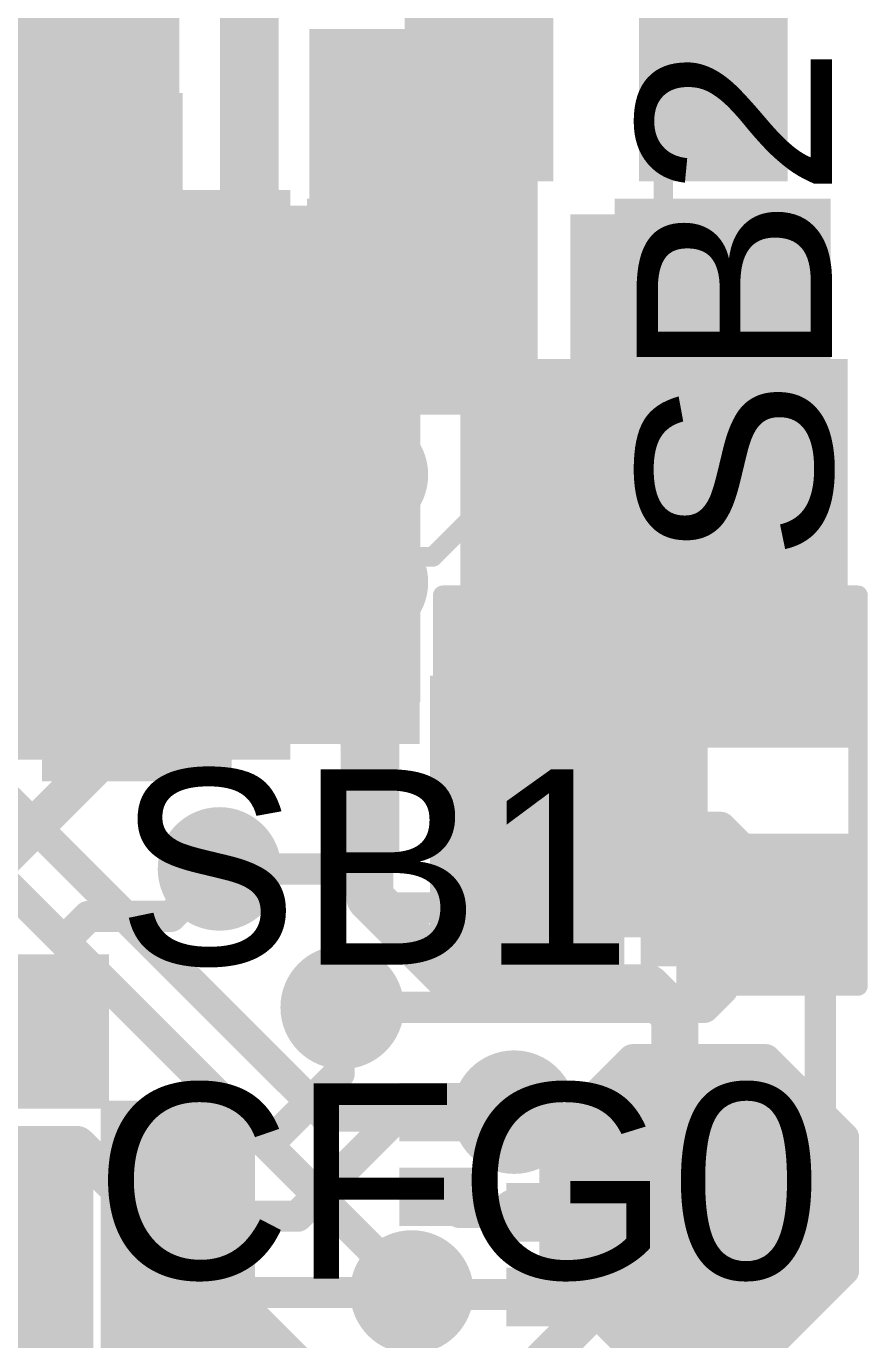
# Model space of a CAD drawing. Header units: millimetres. Extents: x -0.39 to 1.43, y -0.39 to 1.45.
# Drawn here: x 1.2068 to 1.4221, y 0.644 to 0.9802 of the extents above; entities that cross this region are included whole.
import ezdxf

# ---------------------------------------------------------------- set-up
doc = ezdxf.new("R2010")
doc.units = ezdxf.units.MM
doc.header["$MEASUREMENT"] = 0
for name, color, linetype in [('BottomLayer', 5, 'Continuous'), ('BottomPaste', 16, 'Continuous'), ('BottomSolder', 6, 'Continuous'), ('TopLayer', 1, 'Continuous'), ('TopOverlay', 2, 'Continuous'), ('TopPaste', 8, 'Continuous'), ('TopSolder', 216, 'Continuous'), ('ViaHoleLayer', 16, 'Continuous')]:
    doc.layers.add(name, color=color, linetype=linetype)
doc.styles.add('Arial', font='', dxfattribs={"height": 0.2})
doc.styles.get('Arial').set_extended_font_data('Arial')

# ---------------------------------------------------------------- blocks, each defined once
blk = doc.blocks.new('RVT1H101M0607_3')
at = {"layer": 'TopLayer'}
blk.add_hatch(color=1, dxfattribs=at).paths.add_polyline_path([(-0.17913, 0.0315), (-0.04134, 0.0315), (-0.04134, -0.0315), (-0.17913, -0.0315)])
at = {"layer": 'TopPaste'}
blk.add_hatch(color=8, dxfattribs=at).paths.add_polyline_path([(-0.17913, 0.0315), (-0.04134, 0.0315), (-0.04134, -0.0315), (-0.17913, -0.0315)])
at = {"layer": 'TopSolder'}
blk.add_hatch(color=216, dxfattribs=at).paths.add_polyline_path([(-0.18313, 0.0355), (-0.03734, 0.0355), (-0.03734, -0.0355), (-0.18313, -0.0355)])
at = {"layer": 'TopOverlay', "const_width": 0.005}
for points in [[(-0.13124, -0.052), (-0.13124, -0.072)], [(-0.13124, -0.072), (-0.07224, -0.131)], [(-0.07224, -0.131), (0.13076, -0.131)]]:
    blk.add_lwpolyline(points, dxfattribs=at)
at = {"layer": 'TopOverlay', "const_width": 0.0025}
for points in [[(-0.13249, -0.052, 1), (-0.12999, -0.052, 1)], [(-0.13249, -0.072, 1), (-0.12999, -0.072, 1)], [(-0.13249, -0.072, 1), (-0.12999, -0.072, 1)], [(-0.07349, -0.131, 1), (-0.07099, -0.131, 1)], [(-0.07349, -0.131, 1), (-0.07099, -0.131, 1)]]:
    blk.add_lwpolyline(points, format="xyb", close=True, dxfattribs=at)
blk = doc.blocks.new('S______B______7')
at = {"layer": 'TopLayer'}
for points in [[(-0.045, -0.0175), (-0.045, 0.0175), (-0.015, 0.0175), (-0.015, -0.0175)], [(0.015, -0.0175), (0.015, 0.0175), (0.045, 0.0175), (0.045, -0.0175)]]:
    blk.add_hatch(color=1, dxfattribs=at).paths.add_polyline_path(points)
at = {"layer": 'TopPaste'}
for points in [[(-0.045, -0.0175), (-0.045, 0.0175), (-0.015, 0.0175), (-0.015, -0.0175)], [(0.015, -0.0175), (0.015, 0.0175), (0.045, 0.0175), (0.045, -0.0175)]]:
    blk.add_hatch(color=8, dxfattribs=at).paths.add_polyline_path(points)
at = {"layer": 'TopSolder'}
for points in [[(-0.049, -0.0215), (-0.049, 0.0215), (-0.011, 0.0215), (-0.011, -0.0215)], [(0.011, -0.0215), (0.011, 0.0215), (0.049, 0.0215), (0.049, -0.0215)]]:
    blk.add_hatch(color=216, dxfattribs=at).paths.add_polyline_path(points)
at = {"layer": 'TopOverlay', "const_width": 0.005}
for points in [[(-0.05, 0.022), (-0.05, -0.022)], [(-0.05, 0.022), (0.05, 0.022)], [(0.05, 0.022), (0.05, -0.022)], [(-0.05, -0.022), (0.05, -0.022)]]:
    blk.add_lwpolyline(points, dxfattribs=at)
at = {"layer": 'TopOverlay', "const_width": 0.0025}
for points in [[(-0.05125, 0.022, 1), (-0.04875, 0.022, 1)], [(-0.05125, 0.022, 1), (-0.04875, 0.022, 1)], [(0.04875, 0.022, 1), (0.05125, 0.022, 1)], [(0.04875, 0.022, 1), (0.05125, 0.022, 1)], [(-0.05125, -0.022, 1), (-0.04875, -0.022, 1)], [(-0.05125, -0.022, 1), (-0.04875, -0.022, 1)], [(0.04875, -0.022, 1), (0.05125, -0.022, 1)], [(0.04875, -0.022, 1), (0.05125, -0.022, 1)]]:
    blk.add_lwpolyline(points, format="xyb", close=True, dxfattribs=at)
blk = doc.blocks.new('T__________16')
at = {"layer": 'TopLayer'}
blk.add_hatch(color=1, dxfattribs=at).paths.add_polyline_path([(0.015, 0.03), (-0.015, 0.03), (-0.03, 0.015), (-0.03, -0.015), (-0.015, -0.03), (0.015, -0.03), (0.03, -0.015), (0.03, 0.015)])
at = {"layer": 'TopPaste'}
blk.add_hatch(color=8, dxfattribs=at).paths.add_polyline_path([(0.015, 0.03), (-0.015, 0.03), (-0.03, 0.015), (-0.03, -0.015), (-0.015, -0.03), (0.015, -0.03), (0.03, -0.015), (0.03, 0.015)])
at = {"layer": 'TopSolder'}
blk.add_hatch(color=216, dxfattribs=at).paths.add_polyline_path([(0.017, 0.034), (-0.017, 0.034), (-0.034, 0.017), (-0.034, -0.017), (-0.017, -0.034), (0.017, -0.034), (0.034, -0.017), (0.034, 0.017)])
at = {"layer": 'TopOverlay', "const_width": 0.00787}
for points in [[(-0.037, 0.017), (-0.017, 0.037)], [(-0.017, 0.037), (0.017, 0.037)], [(-0.017, 0.037), (0.017, 0.037)], [(0.017, 0.037), (0.037, 0.017)], [(-0.037, -0.017), (-0.037, 0.017)], [(0.037, -0.017), (0.037, 0.017)], [(-0.037, -0.017), (-0.017, -0.037)], [(0.017, -0.037), (0.037, -0.017)], [(-0.017, -0.037), (0.017, -0.037)], [(-0.017, -0.037), (0.017, -0.037)]]:
    blk.add_lwpolyline(points, dxfattribs=at)
at = {"layer": 'TopOverlay', "const_width": 0.00394}
for points in [[(-0.01897, 0.037, 1), (-0.01503, 0.037, 1)], [(-0.01897, 0.037, 1), (-0.01503, 0.037, 1)], [(-0.01897, 0.037, 1), (-0.01503, 0.037, 1)], [(0.01503, 0.037, 1), (0.01897, 0.037, 1)], [(0.01503, 0.037, 1), (0.01897, 0.037, 1)], [(0.01503, 0.037, 1), (0.01897, 0.037, 1)], [(-0.03897, 0.017, 1), (-0.03503, 0.017, 1)], [(-0.03897, 0.017, 1), (-0.03503, 0.017, 1)], [(0.03503, 0.017, 1), (0.03897, 0.017, 1)], [(0.03503, 0.017, 1), (0.03897, 0.017, 1)], [(-0.03897, -0.017, 1), (-0.03503, -0.017, 1)], [(-0.03897, -0.017, 1), (-0.03503, -0.017, 1)], [(0.03503, -0.017, 1), (0.03897, -0.017, 1)], [(0.03503, -0.017, 1), (0.03897, -0.017, 1)], [(-0.01897, -0.037, 1), (-0.01503, -0.037, 1)], [(-0.01897, -0.037, 1), (-0.01503, -0.037, 1)], [(-0.01897, -0.037, 1), (-0.01503, -0.037, 1)], [(0.01503, -0.037, 1), (0.01897, -0.037, 1)], [(0.01503, -0.037, 1), (0.01897, -0.037, 1)], [(0.01503, -0.037, 1), (0.01897, -0.037, 1)]]:
    blk.add_lwpolyline(points, format="xyb", close=True, dxfattribs=at)
blk = doc.blocks.new('R___0201_B_39')
at = {"layer": 'BottomLayer'}
for points in [[(-0.01614, 0.00728), (-0.00551, 0.00728), (-0.00551, -0.00728), (-0.01614, -0.00728)], [(0.00551, 0.00728), (0.01614, 0.00728), (0.01614, -0.00728), (0.00551, -0.00728)]]:
    blk.add_hatch(color=5, dxfattribs=at).paths.add_polyline_path(points)
at = {"layer": 'BottomPaste'}
for points in [[(-0.01614, 0.00728), (-0.00551, 0.00728), (-0.00551, -0.00728), (-0.01614, -0.00728)], [(0.00551, 0.00728), (0.01614, 0.00728), (0.01614, -0.00728), (0.00551, -0.00728)]]:
    blk.add_hatch(color=16, dxfattribs=at).paths.add_polyline_path(points)
at = {"layer": 'BottomSolder'}
for points in [[(-0.01831, 0.00945), (-0.00335, 0.00945), (-0.00335, -0.00945), (-0.01831, -0.00945)], [(0.00335, 0.00945), (0.01831, 0.00945), (0.01831, -0.00945), (0.00335, -0.00945)]]:
    blk.add_hatch(color=6, dxfattribs=at).paths.add_polyline_path(points)
blk = doc.blocks.new('C__0603_B_56')
at = {"layer": 'BottomLayer'}
for points in [[(-0.045, -0.0175), (-0.045, 0.0175), (-0.015, 0.0175), (-0.015, -0.0175)], [(0.015, -0.0175), (0.015, 0.0175), (0.045, 0.0175), (0.045, -0.0175)]]:
    blk.add_hatch(color=5, dxfattribs=at).paths.add_polyline_path(points)
at = {"layer": 'BottomPaste'}
for points in [[(-0.045, -0.0175), (-0.045, 0.0175), (-0.015, 0.0175), (-0.015, -0.0175)], [(0.015, -0.0175), (0.015, 0.0175), (0.045, 0.0175), (0.045, -0.0175)]]:
    blk.add_hatch(color=16, dxfattribs=at).paths.add_polyline_path(points)
at = {"layer": 'BottomSolder'}
for points in [[(-0.04736, -0.01986), (-0.04736, 0.01986), (-0.01264, 0.01986), (-0.01264, -0.01986)], [(0.01264, -0.01986), (0.01264, 0.01986), (0.04736, 0.01986), (0.04736, -0.01986)]]:
    blk.add_hatch(color=6, dxfattribs=at).paths.add_polyline_path(points)
blk = doc.blocks.new('VG039NCHXTB203_B_65')
at = {"layer": 'BottomLayer'}
for points in [[(-0.06299, 0.0876), (-0.01575, 0.0876), (-0.01575, 0.04035), (-0.06299, 0.04035)], [(0.01575, 0.0876), (0.06299, 0.0876), (0.06299, 0.04035), (0.01575, 0.04035)], [(-0.0315, -0.03445), (0.0315, -0.03445), (0.0315, -0.0935), (-0.0315, -0.0935)]]:
    blk.add_hatch(color=5, dxfattribs=at).paths.add_polyline_path(points)
at = {"layer": 'BottomPaste'}
for points in [[(-0.06299, 0.0876), (-0.01575, 0.0876), (-0.01575, 0.04035), (-0.06299, 0.04035)], [(0.01575, 0.0876), (0.06299, 0.0876), (0.06299, 0.04035), (0.01575, 0.04035)], [(-0.0315, -0.03445), (0.0315, -0.03445), (0.0315, -0.0935), (-0.0315, -0.0935)]]:
    blk.add_hatch(color=16, dxfattribs=at).paths.add_polyline_path(points)
at = {"layer": 'BottomSolder'}
for points in [[(-0.06699, 0.0916), (-0.01175, 0.0916), (-0.01175, 0.03635), (-0.06699, 0.03635)], [(0.01175, 0.0916), (0.06699, 0.0916), (0.06699, 0.03635), (0.01175, 0.03635)], [(-0.0355, -0.03045), (0.0355, -0.03045), (0.0355, -0.0975), (-0.0355, -0.0975)]]:
    blk.add_hatch(color=6, dxfattribs=at).paths.add_polyline_path(points)
blk = doc.blocks.new('R___0603_B_66')
at = {"layer": 'BottomLayer'}
for points in [[(-0.045, -0.0175), (-0.045, 0.0175), (-0.015, 0.0175), (-0.015, -0.0175)], [(0.015, -0.0175), (0.015, 0.0175), (0.045, 0.0175), (0.045, -0.0175)]]:
    blk.add_hatch(color=5, dxfattribs=at).paths.add_polyline_path(points)
at = {"layer": 'BottomPaste'}
for points in [[(-0.045, -0.0175), (-0.045, 0.0175), (-0.015, 0.0175), (-0.015, -0.0175)], [(0.015, -0.0175), (0.015, 0.0175), (0.045, 0.0175), (0.045, -0.0175)]]:
    blk.add_hatch(color=16, dxfattribs=at).paths.add_polyline_path(points)
at = {"layer": 'BottomSolder'}
for points in [[(-0.049, -0.0215), (-0.049, 0.0215), (-0.011, 0.0215), (-0.011, -0.0215)], [(0.011, -0.0215), (0.011, 0.0215), (0.049, 0.0215), (0.049, -0.0215)]]:
    blk.add_hatch(color=6, dxfattribs=at).paths.add_polyline_path(points)
blk = doc.blocks.new('TMC2130_LA_T_B_77')
at = {"layer": 'BottomLayer'}
for points in [[(-0.06299, 0.13189), (-0.06299, 0.10039), (-0.0748, 0.10039), (-0.0748, 0.13189)], [(-0.04331, 0.13189), (-0.04331, 0.10039), (-0.05512, 0.10039), (-0.05512, 0.13189)], [(-0.02362, 0.13189), (-0.02362, 0.10039), (-0.03543, 0.10039), (-0.03543, 0.13189)], [(-0.00394, 0.13189), (-0.00394, 0.10039), (-0.01575, 0.10039), (-0.01575, 0.13189)], [(0.01575, 0.13189), (0.01575, 0.10039), (0.00394, 0.10039), (0.00394, 0.13189)], [(0.03543, 0.13189), (0.03543, 0.10039), (0.02362, 0.10039), (0.02362, 0.13189)], [(0.05512, 0.13189), (0.05512, 0.10039), (0.04331, 0.10039), (0.04331, 0.13189)], [(0.0748, 0.13189), (0.0748, 0.10039), (0.06299, 0.10039), (0.06299, 0.13189)], [(-0.1122, 0.09449), (-0.08071, 0.09449), (-0.08071, 0.08268), (-0.1122, 0.08268)], [(0.1122, 0.08268), (0.08071, 0.08268), (0.08071, 0.09449), (0.1122, 0.09449)], [(-0.07087, 0.08071), (0.07087, 0.08071), (0.07087, -0.08071), (-0.07087, -0.08071)], [(-0.1122, 0.0748), (-0.08071, 0.0748), (-0.08071, 0.06299), (-0.1122, 0.06299)], [(0.1122, 0.06299), (0.08071, 0.06299), (0.08071, 0.0748), (0.1122, 0.0748)], [(-0.1122, 0.05512), (-0.08071, 0.05512), (-0.08071, 0.04331), (-0.1122, 0.04331)], [(0.1122, 0.04331), (0.08071, 0.04331), (0.08071, 0.05512), (0.1122, 0.05512)], [(-0.1122, 0.03543), (-0.08071, 0.03543), (-0.08071, 0.02362), (-0.1122, 0.02362)], [(0.1122, 0.02362), (0.08071, 0.02362), (0.08071, 0.03543), (0.1122, 0.03543)], [(-0.1122, 0.01575), (-0.08071, 0.01575), (-0.08071, 0.00394), (-0.1122, 0.00394)], [(0.1122, 0.00394), (0.08071, 0.00394), (0.08071, 0.01575), (0.1122, 0.01575)], [(-0.1122, -0.00394), (-0.08071, -0.00394), (-0.08071, -0.01575), (-0.1122, -0.01575)], [(0.1122, -0.01575), (0.08071, -0.01575), (0.08071, -0.00394), (0.1122, -0.00394)], [(-0.1122, -0.02362), (-0.08071, -0.02362), (-0.08071, -0.03543), (-0.1122, -0.03543)], [(0.1122, -0.03543), (0.08071, -0.03543), (0.08071, -0.02362), (0.1122, -0.02362)], [(-0.1122, -0.04331), (-0.08071, -0.04331), (-0.08071, -0.05512), (-0.1122, -0.05512)], [(0.1122, -0.05512), (0.08071, -0.05512), (0.08071, -0.04331), (0.1122, -0.04331)], [(-0.1122, -0.06299), (-0.08071, -0.06299), (-0.08071, -0.0748), (-0.1122, -0.0748)], [(0.1122, -0.0748), (0.08071, -0.0748), (0.08071, -0.06299), (0.1122, -0.06299)], [(-0.1122, -0.08268), (-0.08071, -0.08268), (-0.08071, -0.09449), (-0.1122, -0.09449)], [(0.1122, -0.09449), (0.08071, -0.09449), (0.08071, -0.08268), (0.1122, -0.08268)], [(-0.0748, -0.13189), (-0.0748, -0.10039), (-0.06299, -0.10039), (-0.06299, -0.13189)], [(-0.05512, -0.13189), (-0.05512, -0.10039), (-0.04331, -0.10039), (-0.04331, -0.13189)], [(-0.03543, -0.13189), (-0.03543, -0.10039), (-0.02362, -0.10039), (-0.02362, -0.13189)], [(-0.01575, -0.13189), (-0.01575, -0.10039), (-0.00394, -0.10039), (-0.00394, -0.13189)], [(0.00394, -0.13189), (0.00394, -0.10039), (0.01575, -0.10039), (0.01575, -0.13189)], [(0.02362, -0.13189), (0.02362, -0.10039), (0.03543, -0.10039), (0.03543, -0.13189)], [(0.04331, -0.13189), (0.04331, -0.10039), (0.05512, -0.10039), (0.05512, -0.13189)], [(0.06299, -0.13189), (0.06299, -0.10039), (0.0748, -0.10039), (0.0748, -0.13189)]]:
    blk.add_hatch(color=5, dxfattribs=at).paths.add_polyline_path(points)
at = {"layer": 'BottomPaste'}
for points in [[(-0.06299, 0.13189), (-0.06299, 0.10039), (-0.0748, 0.10039), (-0.0748, 0.13189)], [(-0.04331, 0.13189), (-0.04331, 0.10039), (-0.05512, 0.10039), (-0.05512, 0.13189)], [(-0.02362, 0.13189), (-0.02362, 0.10039), (-0.03543, 0.10039), (-0.03543, 0.13189)], [(-0.00394, 0.13189), (-0.00394, 0.10039), (-0.01575, 0.10039), (-0.01575, 0.13189)], [(0.01575, 0.13189), (0.01575, 0.10039), (0.00394, 0.10039), (0.00394, 0.13189)], [(0.03543, 0.13189), (0.03543, 0.10039), (0.02362, 0.10039), (0.02362, 0.13189)], [(0.05512, 0.13189), (0.05512, 0.10039), (0.04331, 0.10039), (0.04331, 0.13189)], [(0.0748, 0.13189), (0.0748, 0.10039), (0.06299, 0.10039), (0.06299, 0.13189)], [(-0.1122, 0.09449), (-0.08071, 0.09449), (-0.08071, 0.08268), (-0.1122, 0.08268)], [(0.1122, 0.08268), (0.08071, 0.08268), (0.08071, 0.09449), (0.1122, 0.09449)], [(-0.07087, 0.08071), (0.07087, 0.08071), (0.07087, -0.08071), (-0.07087, -0.08071)], [(-0.1122, 0.0748), (-0.08071, 0.0748), (-0.08071, 0.06299), (-0.1122, 0.06299)], [(0.1122, 0.06299), (0.08071, 0.06299), (0.08071, 0.0748), (0.1122, 0.0748)], [(-0.1122, 0.05512), (-0.08071, 0.05512), (-0.08071, 0.04331), (-0.1122, 0.04331)], [(0.1122, 0.04331), (0.08071, 0.04331), (0.08071, 0.05512), (0.1122, 0.05512)], [(-0.1122, 0.03543), (-0.08071, 0.03543), (-0.08071, 0.02362), (-0.1122, 0.02362)], [(0.1122, 0.02362), (0.08071, 0.02362), (0.08071, 0.03543), (0.1122, 0.03543)], [(-0.1122, 0.01575), (-0.08071, 0.01575), (-0.08071, 0.00394), (-0.1122, 0.00394)], [(0.1122, 0.00394), (0.08071, 0.00394), (0.08071, 0.01575), (0.1122, 0.01575)], [(-0.1122, -0.00394), (-0.08071, -0.00394), (-0.08071, -0.01575), (-0.1122, -0.01575)], [(0.1122, -0.01575), (0.08071, -0.01575), (0.08071, -0.00394), (0.1122, -0.00394)], [(-0.1122, -0.02362), (-0.08071, -0.02362), (-0.08071, -0.03543), (-0.1122, -0.03543)], [(0.1122, -0.03543), (0.08071, -0.03543), (0.08071, -0.02362), (0.1122, -0.02362)], [(-0.1122, -0.04331), (-0.08071, -0.04331), (-0.08071, -0.05512), (-0.1122, -0.05512)], [(0.1122, -0.05512), (0.08071, -0.05512), (0.08071, -0.04331), (0.1122, -0.04331)], [(-0.1122, -0.06299), (-0.08071, -0.06299), (-0.08071, -0.0748), (-0.1122, -0.0748)], [(0.1122, -0.0748), (0.08071, -0.0748), (0.08071, -0.06299), (0.1122, -0.06299)], [(-0.1122, -0.08268), (-0.08071, -0.08268), (-0.08071, -0.09449), (-0.1122, -0.09449)], [(0.1122, -0.09449), (0.08071, -0.09449), (0.08071, -0.08268), (0.1122, -0.08268)], [(-0.0748, -0.13189), (-0.0748, -0.10039), (-0.06299, -0.10039), (-0.06299, -0.13189)], [(-0.05512, -0.13189), (-0.05512, -0.10039), (-0.04331, -0.10039), (-0.04331, -0.13189)], [(-0.03543, -0.13189), (-0.03543, -0.10039), (-0.02362, -0.10039), (-0.02362, -0.13189)], [(-0.01575, -0.13189), (-0.01575, -0.10039), (-0.00394, -0.10039), (-0.00394, -0.13189)], [(0.00394, -0.13189), (0.00394, -0.10039), (0.01575, -0.10039), (0.01575, -0.13189)], [(0.02362, -0.13189), (0.02362, -0.10039), (0.03543, -0.10039), (0.03543, -0.13189)], [(0.04331, -0.13189), (0.04331, -0.10039), (0.05512, -0.10039), (0.05512, -0.13189)], [(0.06299, -0.13189), (0.06299, -0.10039), (0.0748, -0.10039), (0.0748, -0.13189)]]:
    blk.add_hatch(color=16, dxfattribs=at).paths.add_polyline_path(points)
at = {"layer": 'BottomSolder'}
for points in [[(-0.05899, 0.13589), (-0.05899, 0.09639), (-0.0788, 0.09639), (-0.0788, 0.13589)], [(-0.03931, 0.13589), (-0.03931, 0.09639), (-0.05912, 0.09639), (-0.05912, 0.13589)], [(-0.01962, 0.13589), (-0.01962, 0.09639), (-0.03943, 0.09639), (-0.03943, 0.13589)], [(0.00006, 0.13589), (0.00006, 0.09639), (-0.01975, 0.09639), (-0.01975, 0.13589)], [(0.01975, 0.13589), (0.01975, 0.09639), (-0.00006, 0.09639), (-0.00006, 0.13589)], [(0.03943, 0.13589), (0.03943, 0.09639), (0.01962, 0.09639), (0.01962, 0.13589)], [(0.05912, 0.13589), (0.05912, 0.09639), (0.03931, 0.09639), (0.03931, 0.13589)], [(0.0788, 0.13589), (0.0788, 0.09639), (0.05899, 0.09639), (0.05899, 0.13589)], [(-0.1162, 0.09849), (-0.07671, 0.09849), (-0.07671, 0.07868), (-0.1162, 0.07868)], [(0.1162, 0.07868), (0.07671, 0.07868), (0.07671, 0.09849), (0.1162, 0.09849)], [(-0.07487, 0.08471), (0.07487, 0.08471), (0.07487, -0.08471), (-0.07487, -0.08471)], [(-0.1162, 0.0788), (-0.07671, 0.0788), (-0.07671, 0.05899), (-0.1162, 0.05899)], [(0.1162, 0.05899), (0.07671, 0.05899), (0.07671, 0.0788), (0.1162, 0.0788)], [(-0.1162, 0.05912), (-0.07671, 0.05912), (-0.07671, 0.03931), (-0.1162, 0.03931)], [(0.1162, 0.03931), (0.07671, 0.03931), (0.07671, 0.05912), (0.1162, 0.05912)], [(-0.1162, 0.03943), (-0.07671, 0.03943), (-0.07671, 0.01962), (-0.1162, 0.01962)], [(0.1162, 0.01962), (0.07671, 0.01962), (0.07671, 0.03943), (0.1162, 0.03943)], [(-0.1162, 0.01975), (-0.07671, 0.01975), (-0.07671, -0.00006), (-0.1162, -0.00006)], [(0.1162, -0.00006), (0.07671, -0.00006), (0.07671, 0.01975), (0.1162, 0.01975)], [(-0.1162, 0.00006), (-0.07671, 0.00006), (-0.07671, -0.01975), (-0.1162, -0.01975)], [(0.1162, -0.01975), (0.07671, -0.01975), (0.07671, 0.00006), (0.1162, 0.00006)], [(-0.1162, -0.01962), (-0.07671, -0.01962), (-0.07671, -0.03943), (-0.1162, -0.03943)], [(0.1162, -0.03943), (0.07671, -0.03943), (0.07671, -0.01962), (0.1162, -0.01962)], [(-0.1162, -0.03931), (-0.07671, -0.03931), (-0.07671, -0.05912), (-0.1162, -0.05912)], [(0.1162, -0.05912), (0.07671, -0.05912), (0.07671, -0.03931), (0.1162, -0.03931)], [(-0.1162, -0.05899), (-0.07671, -0.05899), (-0.07671, -0.0788), (-0.1162, -0.0788)], [(0.1162, -0.0788), (0.07671, -0.0788), (0.07671, -0.05899), (0.1162, -0.05899)], [(-0.1162, -0.07868), (-0.07671, -0.07868), (-0.07671, -0.09849), (-0.1162, -0.09849)], [(0.1162, -0.09849), (0.07671, -0.09849), (0.07671, -0.07868), (0.1162, -0.07868)], [(-0.0788, -0.13589), (-0.0788, -0.09639), (-0.05899, -0.09639), (-0.05899, -0.13589)], [(-0.05912, -0.13589), (-0.05912, -0.09639), (-0.03931, -0.09639), (-0.03931, -0.13589)], [(-0.03943, -0.13589), (-0.03943, -0.09639), (-0.01962, -0.09639), (-0.01962, -0.13589)], [(-0.01975, -0.13589), (-0.01975, -0.09639), (0.00006, -0.09639), (0.00006, -0.13589)], [(-0.00006, -0.13589), (-0.00006, -0.09639), (0.01975, -0.09639), (0.01975, -0.13589)], [(0.01962, -0.13589), (0.01962, -0.09639), (0.03943, -0.09639), (0.03943, -0.13589)], [(0.03931, -0.13589), (0.03931, -0.09639), (0.05912, -0.09639), (0.05912, -0.13589)], [(0.05899, -0.13589), (0.05899, -0.09639), (0.0788, -0.09639), (0.0788, -0.13589)]]:
    blk.add_hatch(color=6, dxfattribs=at).paths.add_polyline_path(points)
blk = doc.blocks.new('S______B______78')
at = {"layer": 'TopLayer'}
for points in [[(-0.045, -0.0175), (-0.045, 0.0175), (-0.015, 0.0175), (-0.015, -0.0175)], [(0.015, -0.0175), (0.015, 0.0175), (0.045, 0.0175), (0.045, -0.0175)]]:
    blk.add_hatch(color=1, dxfattribs=at).paths.add_polyline_path(points)
at = {"layer": 'TopPaste'}
for points in [[(-0.045, -0.0175), (-0.045, 0.0175), (-0.015, 0.0175), (-0.015, -0.0175)], [(0.015, -0.0175), (0.015, 0.0175), (0.045, 0.0175), (0.045, -0.0175)]]:
    blk.add_hatch(color=8, dxfattribs=at).paths.add_polyline_path(points)
at = {"layer": 'TopSolder'}
for points in [[(-0.049, -0.0215), (-0.049, 0.0215), (-0.011, 0.0215), (-0.011, -0.0215)], [(0.011, -0.0215), (0.011, 0.0215), (0.049, 0.0215), (0.049, -0.0215)]]:
    blk.add_hatch(color=216, dxfattribs=at).paths.add_polyline_path(points)
at = {"layer": 'TopOverlay', "const_width": 0.005}
for points in [[(-0.05, 0.022), (0.05, 0.022)], [(-0.05, 0.022), (-0.05, -0.022)], [(0.05, 0.022), (0.05, -0.022)], [(-0.05, -0.022), (0.05, -0.022)]]:
    blk.add_lwpolyline(points, dxfattribs=at)
at = {"layer": 'TopOverlay', "const_width": 0.0025}
for points in [[(-0.05125, 0.022, 1), (-0.04875, 0.022, 1)], [(-0.05125, 0.022, 1), (-0.04875, 0.022, 1)], [(0.04875, 0.022, 1), (0.05125, 0.022, 1)], [(0.04875, 0.022, 1), (0.05125, 0.022, 1)], [(-0.05125, -0.022, 1), (-0.04875, -0.022, 1)], [(-0.05125, -0.022, 1), (-0.04875, -0.022, 1)], [(0.04875, -0.022, 1), (0.05125, -0.022, 1)], [(0.04875, -0.022, 1), (0.05125, -0.022, 1)]]:
    blk.add_lwpolyline(points, format="xyb", close=True, dxfattribs=at)
blk = doc.blocks.new('R___0201_B_89')
at = {"layer": 'BottomLayer'}
for points in [[(-0.01614, 0.00728), (-0.00551, 0.00728), (-0.00551, -0.00728), (-0.01614, -0.00728)], [(0.00551, 0.00728), (0.01614, 0.00728), (0.01614, -0.00728), (0.00551, -0.00728)]]:
    blk.add_hatch(color=5, dxfattribs=at).paths.add_polyline_path(points)
at = {"layer": 'BottomPaste'}
for points in [[(-0.01614, 0.00728), (-0.00551, 0.00728), (-0.00551, -0.00728), (-0.01614, -0.00728)], [(0.00551, 0.00728), (0.01614, 0.00728), (0.01614, -0.00728), (0.00551, -0.00728)]]:
    blk.add_hatch(color=16, dxfattribs=at).paths.add_polyline_path(points)
at = {"layer": 'BottomSolder'}
for points in [[(-0.01831, 0.00945), (-0.00335, 0.00945), (-0.00335, -0.00945), (-0.01831, -0.00945)], [(0.00335, 0.00945), (0.01831, 0.00945), (0.01831, -0.00945), (0.00335, -0.00945)]]:
    blk.add_hatch(color=6, dxfattribs=at).paths.add_polyline_path(points)

msp = doc.modelspace()

# ---------------------------------------------------------------- hatches: boundary and pattern name
at = {"layer": 'BottomLayer'}
for points in [[(1.039, 0.84136), (1.246, 0.84136), (1.246, 1.167), (1.039, 1.167)], [(1.27922, 0.88479), (1.33764, 0.88479), (1.33764, 0.9795), (1.27922, 0.9795)], [(1.167, 0.84136), (1.24684, 0.84136), (1.24684, 0.96304), (1.167, 0.96304)], [(1.346, 0.83453), (1.41163, 0.83453), (1.41163, 0.93204), (1.346, 0.93204)], [(1.21084, 0.78692), (1.25934, 0.78692), (1.25934, 0.81386), (1.21084, 0.81386)]]:
    msp.add_hatch(color=5, dxfattribs=at).paths.add_polyline_path(points)
h = msp.add_hatch(color=5, dxfattribs=at)
edge = h.paths.add_edge_path()
edge.add_arc((1.29384, 0.86536), 0.01181, 0, 360)
h = msp.add_hatch(color=5, dxfattribs=at)
edge = h.paths.add_edge_path()
edge.add_arc((1.334, 0.85523), 0.01181, 0, 360)
h = msp.add_hatch(color=5, dxfattribs=at)
edge = h.paths.add_edge_path()
edge.add_arc((1.37276, 0.85523), 0.01181, 0, 360)
h = msp.add_hatch(color=5, dxfattribs=at)
edge = h.paths.add_edge_path()
edge.add_arc((1.29384, 0.83785), 0.01181, 0, 360)
h = msp.add_hatch(color=5, dxfattribs=at)
edge = h.paths.add_edge_path()
edge.add_arc((1.24734, 0.80936), 0.01181, 0, 360)
h = msp.add_hatch(color=5, dxfattribs=at)
edge = h.paths.add_edge_path()
edge.add_arc((1.25625, 0.76449), 0.01181, 0, 360)
h = msp.add_hatch(color=5, dxfattribs=at)
edge = h.paths.add_edge_path()
edge.add_arc((1.28765, 0.72906), 0.01181, 0, 360)
h = msp.add_hatch(color=5, dxfattribs=at)
edge = h.paths.add_edge_path()
edge.add_arc((1.33164, 0.70224), 0.01181, 0, 360)
h = msp.add_hatch(color=5, dxfattribs=at)
edge = h.paths.add_edge_path()
edge.add_arc((1.20035, 0.66971), 0.01181, 0, 360)
h = msp.add_hatch(color=5, dxfattribs=at)
edge = h.paths.add_edge_path()
edge.add_arc((1.30547, 0.65621), 0.01181, 0, 360)
at = {"layer": 'BottomSolder'}
h = msp.add_hatch(color=6, dxfattribs=at)
edge = h.paths.add_edge_path()
edge.add_arc((1.29384, 0.86536), 0.01581, 0, 360)
h = msp.add_hatch(color=6, dxfattribs=at)
edge = h.paths.add_edge_path()
edge.add_arc((1.334, 0.85523), 0.01581, 0, 360)
h = msp.add_hatch(color=6, dxfattribs=at)
edge = h.paths.add_edge_path()
edge.add_arc((1.37276, 0.85523), 0.01581, 0, 360)
h = msp.add_hatch(color=6, dxfattribs=at)
edge = h.paths.add_edge_path()
edge.add_arc((1.29384, 0.83785), 0.01581, 0, 360)
h = msp.add_hatch(color=6, dxfattribs=at)
edge = h.paths.add_edge_path()
edge.add_arc((1.24734, 0.80936), 0.01581, 0, 360)
h = msp.add_hatch(color=6, dxfattribs=at)
edge = h.paths.add_edge_path()
edge.add_arc((1.25625, 0.76449), 0.01581, 0, 360)
h = msp.add_hatch(color=6, dxfattribs=at)
edge = h.paths.add_edge_path()
edge.add_arc((1.28765, 0.72906), 0.01581, 0, 360)
h = msp.add_hatch(color=6, dxfattribs=at)
edge = h.paths.add_edge_path()
edge.add_arc((1.33164, 0.70224), 0.01581, 0, 360)
h = msp.add_hatch(color=6, dxfattribs=at)
edge = h.paths.add_edge_path()
edge.add_arc((1.20035, 0.66971), 0.01581, 0, 360)
h = msp.add_hatch(color=6, dxfattribs=at)
edge = h.paths.add_edge_path()
edge.add_arc((1.30547, 0.65621), 0.01581, 0, 360)
at = {"layer": 'TopLayer'}
for points in [[(1.19502, 0.80722), (1.30764, 0.80722), (1.30764, 0.93426), (1.19502, 0.93426)], [(1.31789, 0.79953), (1.417, 0.79953), (1.417, 0.895), (1.31789, 0.895)], [(1.22274, 0.79646), (1.30747, 0.79646), (1.30747, 0.85801), (1.22274, 0.85801)], [(1.364, 0.73953), (1.41514, 0.73953), (1.41514, 0.76953), (1.364, 0.76953)]]:
    msp.add_hatch(color=1, dxfattribs=at).paths.add_polyline_path(points)
h = msp.add_hatch(color=1, dxfattribs=at)
edge = h.paths.add_edge_path()
edge.add_arc((1.29384, 0.86536), 0.01181, 0, 360)
h = msp.add_hatch(color=1, dxfattribs=at)
edge = h.paths.add_edge_path()
edge.add_arc((1.334, 0.85523), 0.01181, 0, 360)
h = msp.add_hatch(color=1, dxfattribs=at)
edge = h.paths.add_edge_path()
edge.add_arc((1.37276, 0.85523), 0.01181, 0, 360)
h = msp.add_hatch(color=1, dxfattribs=at)
edge = h.paths.add_edge_path()
edge.add_arc((1.29384, 0.83785), 0.01181, 0, 360)
h = msp.add_hatch(color=1, dxfattribs=at)
edge = h.paths.add_edge_path()
edge.add_arc((1.24734, 0.80936), 0.01181, 0, 360)
h = msp.add_hatch(color=1, dxfattribs=at)
edge = h.paths.add_edge_path()
edge.add_arc((1.25625, 0.76449), 0.01181, 0, 360)
h = msp.add_hatch(color=1, dxfattribs=at)
edge = h.paths.add_edge_path()
edge.add_arc((1.28765, 0.72906), 0.01181, 0, 360)
h = msp.add_hatch(color=1, dxfattribs=at)
edge = h.paths.add_edge_path()
edge.add_arc((1.33164, 0.70224), 0.01181, 0, 360)
h = msp.add_hatch(color=1, dxfattribs=at)
edge = h.paths.add_edge_path()
edge.add_arc((1.20035, 0.66971), 0.01181, 0, 360)
h = msp.add_hatch(color=1, dxfattribs=at)
edge = h.paths.add_edge_path()
edge.add_arc((1.30547, 0.65621), 0.01181, 0, 360)
at = {"layer": 'TopSolder'}
h = msp.add_hatch(color=216, dxfattribs=at)
edge = h.paths.add_edge_path()
edge.add_arc((1.29384, 0.86536), 0.01581, 0, 360)
h = msp.add_hatch(color=216, dxfattribs=at)
edge = h.paths.add_edge_path()
edge.add_arc((1.334, 0.85523), 0.01581, 0, 360)
h = msp.add_hatch(color=216, dxfattribs=at)
edge = h.paths.add_edge_path()
edge.add_arc((1.37276, 0.85523), 0.01581, 0, 360)
h = msp.add_hatch(color=216, dxfattribs=at)
edge = h.paths.add_edge_path()
edge.add_arc((1.29384, 0.83785), 0.01581, 0, 360)
h = msp.add_hatch(color=216, dxfattribs=at)
edge = h.paths.add_edge_path()
edge.add_arc((1.24734, 0.80936), 0.01581, 0, 360)
h = msp.add_hatch(color=216, dxfattribs=at)
edge = h.paths.add_edge_path()
edge.add_arc((1.25625, 0.76449), 0.01581, 0, 360)
h = msp.add_hatch(color=216, dxfattribs=at)
edge = h.paths.add_edge_path()
edge.add_arc((1.28765, 0.72906), 0.01581, 0, 360)
h = msp.add_hatch(color=216, dxfattribs=at)
edge = h.paths.add_edge_path()
edge.add_arc((1.33164, 0.70224), 0.01581, 0, 360)
h = msp.add_hatch(color=216, dxfattribs=at)
edge = h.paths.add_edge_path()
edge.add_arc((1.20035, 0.66971), 0.01581, 0, 360)
h = msp.add_hatch(color=216, dxfattribs=at)
edge = h.paths.add_edge_path()
edge.add_arc((1.30547, 0.65621), 0.01581, 0, 360)
at = {"layer": 'ViaHoleLayer'}
h = msp.add_hatch(color=16, dxfattribs=at)
edge = h.paths.add_edge_path()
edge.add_arc((1.29384, 0.86536), 0.00591, 0, 360)
h = msp.add_hatch(color=16, dxfattribs=at)
edge = h.paths.add_edge_path()
edge.add_arc((1.334, 0.85523), 0.00591, 0, 360)
h = msp.add_hatch(color=16, dxfattribs=at)
edge = h.paths.add_edge_path()
edge.add_arc((1.37276, 0.85523), 0.00591, 0, 360)
h = msp.add_hatch(color=16, dxfattribs=at)
edge = h.paths.add_edge_path()
edge.add_arc((1.29384, 0.83785), 0.00591, 0, 360)
h = msp.add_hatch(color=16, dxfattribs=at)
edge = h.paths.add_edge_path()
edge.add_arc((1.24734, 0.80936), 0.00591, 0, 360)
h = msp.add_hatch(color=16, dxfattribs=at)
edge = h.paths.add_edge_path()
edge.add_arc((1.25625, 0.76449), 0.00591, 0, 360)
h = msp.add_hatch(color=16, dxfattribs=at)
edge = h.paths.add_edge_path()
edge.add_arc((1.28765, 0.72906), 0.00591, 0, 360)
h = msp.add_hatch(color=16, dxfattribs=at)
edge = h.paths.add_edge_path()
edge.add_arc((1.33164, 0.70224), 0.00591, 0, 360)
h = msp.add_hatch(color=16, dxfattribs=at)
edge = h.paths.add_edge_path()
edge.add_arc((1.30547, 0.65621), 0.00591, 0, 360)

# ---------------------------------------------------------------- linework, layer by layer
at = {"layer": 'BottomLayer'}
for points, const_width in [([(1.26388, 0.8302), (1.26388, 1.00088)], 0.015), ([(1.38264, 0.962), (1.38264, 0.99664)], 0.022), ([(1.39201, 0.85523), (1.39201, 0.90841)], 0.022), ([(1.26388, 0.8302), (1.29475, 0.79934)], 0.015), ([(1.22934, 0.79571), (1.22934, 0.81936)], 0.01), ([(1.29475, 0.76894), (1.29475, 0.79934)], 0.015), ([(1.17889, 0.74526), (1.22934, 0.79571)], 0.01), ([(1.34564, 0.78046), (1.35098, 0.77512)], 0.008), ([(1.35098, 0.77512), (1.38445, 0.77512)], 0.008), ([(1.38445, 0.77512), (1.41001, 0.74956)], 0.008), ([(1.29475, 0.75706), (1.29475, 0.76894)], 0.012), ([(1.24376, 0.75233), (1.25592, 0.76449)], 0.008), ([(1.25592, 0.76449), (1.25625, 0.76449)], 0.008), ([(1.29475, 0.75706), (1.31772, 0.73409)], 0.012), ([(1.21803, 0.74764), (1.22272, 0.75233)], 0.008), ([(1.22272, 0.75233), (1.24376, 0.75233)], 0.008), ([(1.41001, 0.65749), (1.41001, 0.74956)], 0.008), ([(1.21803, 0.72286), (1.21803, 0.74764)], 0.008), ([(1.31772, 0.73409), (1.36572, 0.73409)], 0.012), ([(1.36572, 0.73409), (1.37275, 0.72706)], 0.012), ([(1.28687, 0.72828), (1.28765, 0.72906)], 0.008), ([(1.37275, 0.68361), (1.37275, 0.72706)], 0.012), ([(1.28687, 0.71216), (1.28687, 0.72828)], 0.008), ([(1.27, 0.6953), (1.28687, 0.71216)], 0.008), ([(1.27622, 0.67561), (1.30284, 0.70224)], 0.008), ([(1.30284, 0.70224), (1.31175, 0.70224)], 0.008), ([(1.31175, 0.70224), (1.33164, 0.70224)], 0.008), ([(1.24559, 0.6953), (1.27, 0.6953)], 0.008), ([(1.36572, 0.67658), (1.37275, 0.68361)], 0.012), ([(1.31175, 0.68058), (1.31306, 0.67927)], 0.008), ([(1.31306, 0.67927), (1.31503, 0.67927)], 0.008), ([(1.31503, 0.67927), (1.31772, 0.67658)], 0.008), ([(1.33186, 0.67658), (1.36572, 0.67658)], 0.012), ([(1.24559, 0.67561), (1.27622, 0.67561)], 0.008), ([(1.31772, 0.67658), (1.33186, 0.67658)], 0.008), ([(1.24559, 0.65593), (1.24573, 0.65607)], 0.008), ([(1.24573, 0.65607), (1.29733, 0.65607)], 0.008), ([(1.29733, 0.65607), (1.29747, 0.65621)], 0.008), ([(1.29747, 0.65621), (1.29811, 0.65557)], 0.008), ([(1.29811, 0.65557), (1.3385, 0.65557)], 0.008), ([(1.3385, 0.65557), (1.33914, 0.65493)], 0.008), ([(1.38286, 0.63034), (1.41001, 0.65749)], 0.008)]:
    msp.add_lwpolyline(points, dxfattribs=dict(at, const_width=const_width))
for points, const_width in [([(1.37714, 0.962, 1), (1.38814, 0.962, 1)], 0.011), ([(1.38651, 0.90841, 1), (1.39751, 0.90841, 1)], 0.011), ([(1.38651, 0.85523, 1), (1.39751, 0.85523, 1)], 0.011), ([(1.26013, 0.8302, 1), (1.26763, 0.8302, 1)], 0.0075), ([(1.26013, 0.8302, 1), (1.26763, 0.8302, 1)], 0.0075), ([(1.22684, 0.81936, 1), (1.23184, 0.81936, 1)], 0.005), ([(1.291, 0.79934, 1), (1.2985, 0.79934, 1)], 0.0075), ([(1.291, 0.79934, 1), (1.2985, 0.79934, 1)], 0.0075), ([(1.22684, 0.79571, 1), (1.23184, 0.79571, 1)], 0.005), ([(1.22684, 0.79571, 1), (1.23184, 0.79571, 1)], 0.005), ([(1.34364, 0.78046, 1), (1.34764, 0.78046, 1)], 0.004), ([(1.34898, 0.77512, 1), (1.35298, 0.77512, 1)], 0.004), ([(1.34898, 0.77512, 1), (1.35298, 0.77512, 1)], 0.004), ([(1.38245, 0.77512, 1), (1.38645, 0.77512, 1)], 0.004), ([(1.38245, 0.77512, 1), (1.38645, 0.77512, 1)], 0.004), ([(1.291, 0.76894, 1), (1.2985, 0.76894, 1)], 0.0075), ([(1.29175, 0.76894, 1), (1.29775, 0.76894, 1)], 0.006), ([(1.25392, 0.76449, 1), (1.25792, 0.76449, 1)], 0.004), ([(1.25392, 0.76449, 1), (1.25792, 0.76449, 1)], 0.004), ([(1.25425, 0.76449, 1), (1.25825, 0.76449, 1)], 0.004), ([(1.29175, 0.75706, 1), (1.29775, 0.75706, 1)], 0.006), ([(1.29175, 0.75706, 1), (1.29775, 0.75706, 1)], 0.006), ([(1.22072, 0.75233, 1), (1.22472, 0.75233, 1)], 0.004), ([(1.22072, 0.75233, 1), (1.22472, 0.75233, 1)], 0.004), ([(1.24176, 0.75233, 1), (1.24576, 0.75233, 1)], 0.004), ([(1.24176, 0.75233, 1), (1.24576, 0.75233, 1)], 0.004), ([(1.40801, 0.74956, 1), (1.41201, 0.74956, 1)], 0.004), ([(1.40801, 0.74956, 1), (1.41201, 0.74956, 1)], 0.004), ([(1.21603, 0.74764, 1), (1.22003, 0.74764, 1)], 0.004), ([(1.21603, 0.74764, 1), (1.22003, 0.74764, 1)], 0.004), ([(1.31472, 0.73409, 1), (1.32072, 0.73409, 1)], 0.006), ([(1.31472, 0.73409, 1), (1.32072, 0.73409, 1)], 0.006), ([(1.36272, 0.73409, 1), (1.36872, 0.73409, 1)], 0.006), ([(1.36272, 0.73409, 1), (1.36872, 0.73409, 1)], 0.006), ([(1.28565, 0.72906, 1), (1.28965, 0.72906, 1)], 0.004), ([(1.36975, 0.72706, 1), (1.37575, 0.72706, 1)], 0.006), ([(1.36975, 0.72706, 1), (1.37575, 0.72706, 1)], 0.006), ([(1.28487, 0.72828, 1), (1.28887, 0.72828, 1)], 0.004), ([(1.28487, 0.72828, 1), (1.28887, 0.72828, 1)], 0.004), ([(1.21603, 0.72286, 1), (1.22003, 0.72286, 1)], 0.004), ([(1.28487, 0.71216, 1), (1.28887, 0.71216, 1)], 0.004), ([(1.28487, 0.71216, 1), (1.28887, 0.71216, 1)], 0.004), ([(1.30084, 0.70224, 1), (1.30484, 0.70224, 1)], 0.004), ([(1.30084, 0.70224, 1), (1.30484, 0.70224, 1)], 0.004), ([(1.30975, 0.70224, 1), (1.31375, 0.70224, 1)], 0.004), ([(1.30975, 0.70224, 1), (1.31375, 0.70224, 1)], 0.004), ([(1.32964, 0.70224, 1), (1.33364, 0.70224, 1)], 0.004), ([(1.24359, 0.6953, 1), (1.24759, 0.6953, 1)], 0.004), ([(1.268, 0.6953, 1), (1.272, 0.6953, 1)], 0.004), ([(1.268, 0.6953, 1), (1.272, 0.6953, 1)], 0.004), ([(1.36975, 0.68361, 1), (1.37575, 0.68361, 1)], 0.006), ([(1.36975, 0.68361, 1), (1.37575, 0.68361, 1)], 0.006), ([(1.30975, 0.68058, 1), (1.31375, 0.68058, 1)], 0.004), ([(1.31106, 0.67927, 1), (1.31506, 0.67927, 1)], 0.004), ([(1.31106, 0.67927, 1), (1.31506, 0.67927, 1)], 0.004), ([(1.31303, 0.67927, 1), (1.31703, 0.67927, 1)], 0.004), ([(1.31303, 0.67927, 1), (1.31703, 0.67927, 1)], 0.004), ([(1.32886, 0.67658, 1), (1.33486, 0.67658, 1)], 0.006), ([(1.36272, 0.67658, 1), (1.36872, 0.67658, 1)], 0.006), ([(1.36272, 0.67658, 1), (1.36872, 0.67658, 1)], 0.006), ([(1.24359, 0.67561, 1), (1.24759, 0.67561, 1)], 0.004), ([(1.27422, 0.67561, 1), (1.27822, 0.67561, 1)], 0.004), ([(1.27422, 0.67561, 1), (1.27822, 0.67561, 1)], 0.004), ([(1.31572, 0.67658, 1), (1.31972, 0.67658, 1)], 0.004), ([(1.31572, 0.67658, 1), (1.31972, 0.67658, 1)], 0.004), ([(1.32986, 0.67658, 1), (1.33386, 0.67658, 1)], 0.004), ([(1.24359, 0.65593, 1), (1.24759, 0.65593, 1)], 0.004), ([(1.24373, 0.65607, 1), (1.24773, 0.65607, 1)], 0.004), ([(1.24373, 0.65607, 1), (1.24773, 0.65607, 1)], 0.004), ([(1.29533, 0.65607, 1), (1.29933, 0.65607, 1)], 0.004), ([(1.29533, 0.65607, 1), (1.29933, 0.65607, 1)], 0.004), ([(1.29547, 0.65621, 1), (1.29947, 0.65621, 1)], 0.004), ([(1.29547, 0.65621, 1), (1.29947, 0.65621, 1)], 0.004), ([(1.29611, 0.65557, 1), (1.30011, 0.65557, 1)], 0.004), ([(1.29611, 0.65557, 1), (1.30011, 0.65557, 1)], 0.004), ([(1.3365, 0.65557, 1), (1.3405, 0.65557, 1)], 0.004), ([(1.3365, 0.65557, 1), (1.3405, 0.65557, 1)], 0.004), ([(1.33714, 0.65493, 1), (1.34114, 0.65493, 1)], 0.004), ([(1.40801, 0.65749, 1), (1.41201, 0.65749, 1)], 0.004), ([(1.40801, 0.65749, 1), (1.41201, 0.65749, 1)], 0.004)]:
    msp.add_lwpolyline(points, format="xyb", close=True, dxfattribs=dict(at, const_width=const_width))
at = {"layer": 'TopLayer'}
for points, const_width in [([(1.17544, 0.809), (1.28323, 0.70121)], 0.008), ([(1.16837, 0.794), (1.30447, 0.65789)], 0.008), ([(1.25625, 0.76449), (1.28751, 0.76449)], 0.008), ([(1.28751, 0.76449), (1.29747, 0.75453)], 0.008), ([(1.29747, 0.75453), (1.33539, 0.75453)], 0.008), ([(1.38495, 0.74353), (1.39595, 0.75453)], 0.008), ([(1.39595, 0.75453), (1.39764, 0.75453)], 0.008), ([(1.38495, 0.73375), (1.38495, 0.74353)], 0.008), ([(1.38026, 0.72906), (1.38495, 0.73375)], 0.008), ([(1.28765, 0.72906), (1.38026, 0.72906)], 0.008), ([(1.33661, 0.70121), (1.33764, 0.70224)], 0.008), ([(1.28323, 0.70121), (1.33661, 0.70121)], 0.008), ([(1.06996, 0.69371), (1.21974, 0.69371)], 0.01), ([(1.21974, 0.69371), (1.28568, 0.62777)], 0.01), ([(1.32806, 0.62777), (1.379, 0.67871)], 0.01)]:
    msp.add_lwpolyline(points, dxfattribs=dict(at, const_width=const_width))
for points, const_width in [([(1.25425, 0.76449, 1), (1.25825, 0.76449, 1)], 0.004), ([(1.28551, 0.76449, 1), (1.28951, 0.76449, 1)], 0.004), ([(1.28551, 0.76449, 1), (1.28951, 0.76449, 1)], 0.004), ([(1.29547, 0.75453, 1), (1.29947, 0.75453, 1)], 0.004), ([(1.29547, 0.75453, 1), (1.29947, 0.75453, 1)], 0.004), ([(1.33339, 0.75453, 1), (1.33739, 0.75453, 1)], 0.004), ([(1.39395, 0.75453, 1), (1.39795, 0.75453, 1)], 0.004), ([(1.39395, 0.75453, 1), (1.39795, 0.75453, 1)], 0.004), ([(1.39564, 0.75453, 1), (1.39964, 0.75453, 1)], 0.004), ([(1.38295, 0.74353, 1), (1.38695, 0.74353, 1)], 0.004), ([(1.38295, 0.74353, 1), (1.38695, 0.74353, 1)], 0.004), ([(1.38295, 0.73375, 1), (1.38695, 0.73375, 1)], 0.004), ([(1.38295, 0.73375, 1), (1.38695, 0.73375, 1)], 0.004), ([(1.28565, 0.72906, 1), (1.28965, 0.72906, 1)], 0.004), ([(1.37826, 0.72906, 1), (1.38226, 0.72906, 1)], 0.004), ([(1.37826, 0.72906, 1), (1.38226, 0.72906, 1)], 0.004), ([(1.33564, 0.70224, 1), (1.33964, 0.70224, 1)], 0.004), ([(1.28123, 0.70121, 1), (1.28523, 0.70121, 1)], 0.004), ([(1.28123, 0.70121, 1), (1.28523, 0.70121, 1)], 0.004), ([(1.33461, 0.70121, 1), (1.33861, 0.70121, 1)], 0.004), ([(1.33461, 0.70121, 1), (1.33861, 0.70121, 1)], 0.004), ([(1.21724, 0.69371, 1), (1.22224, 0.69371, 1)], 0.005), ([(1.21724, 0.69371, 1), (1.22224, 0.69371, 1)], 0.005), ([(1.3765, 0.67871, 1), (1.3815, 0.67871, 1)], 0.005), ([(1.30247, 0.65789, 1), (1.30647, 0.65789, 1)], 0.004)]:
    msp.add_lwpolyline(points, format="xyb", close=True, dxfattribs=dict(at, const_width=const_width))

# ---------------------------------------------------------------- block references
for name, p, rotation in [('RVT1H101M0607_3', (1.23884, 0.97559), 90), ('C__0603_B_56', (1.22834, 0.84936), 90), ('S______B______78', (1.33539, 0.78453), 90), ('S______B______7', (1.39764, 0.78453), 90), ('R___0201_B_89', (1.31175, 0.69141), 90), ('R___0201_B_39', (1.33914, 0.66576), 270)]:
    msp.add_blockref(name, p, dxfattribs=dict(rotation=rotation))
for name, p in [('R___0603_B_66', (1.35264, 0.962)), ('VG039NCHXTB203_B_65', (1.34564, 0.84444)), ('TMC2130_LA_T_B_77', (1.14913, 0.60672)), ('T__________16', (1.379, 0.67871))]:
    msp.add_blockref(name, p)

# ---------------------------------------------------------------- texts
at = {"layer": 'TopOverlay', "style": 'Arial'}
for s, rotation, p in [('SB2', 90, (1.413, 0.84317)), ('CFG0', 360, (1.22418, 0.65959))]:
    msp.add_text(s, height=0.05, rotation=rotation, dxfattribs=at).set_placement(p)
msp.add_text('SB1', height=0.05, dxfattribs=at).set_placement((1.22986, 0.73999))

doc.saveas('drawing.dxf')
